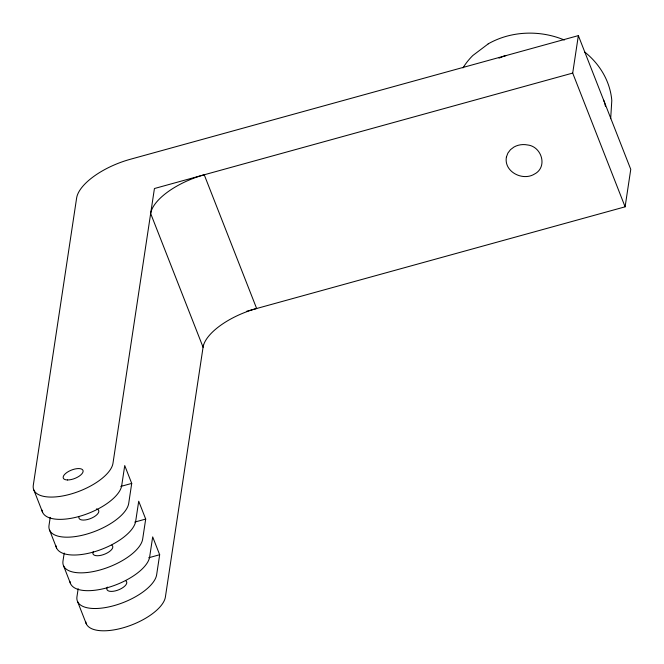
<?xml version="1.0" encoding="UTF-8"?>
<svg xmlns="http://www.w3.org/2000/svg" width="664" height="664" viewBox="0 0 664 664"><rect width="100%" height="100%" fill="white"/><g stroke="black" fill="none" stroke-linecap="round" stroke-linejoin="round"><path stroke-width="1" d="M610.673 118.698L611.801 100.505A79.389 69.761 8.6 0 0 584.486 51.825M50.223 517.389L49.02 525.382A42.33 18.028 -21.4 0 0 85.847 534.362A42.33 18.028 -21.4 0 0 128.708 503.387L131.721 483.409L124.732 465.572L121.719 485.558A42.33 18.028 -21.4 0 1 81.473 515.77A42.33 18.028 -21.4 0 1 41.973 510.068M64.2 553.054L62.989 561.047A42.33 18.028 -21.4 0 0 99.824 570.027A42.33 18.028 -21.4 0 0 142.677 539.052L145.698 519.065L138.71 501.237L135.688 521.215A42.33 18.028 -21.4 0 1 95.442 551.435A42.33 18.028 -21.4 0 1 55.95 545.725M78.169 588.711L76.966 596.704A42.33 18.028 -21.4 0 0 113.801 605.692A42.33 18.028 -21.4 0 0 156.654 574.709L159.667 554.731L152.687 536.902L149.666 556.88A42.33 18.028 -21.4 0 1 109.419 587.101A42.33 18.028 -21.4 0 1 69.927 581.39M203.375 345.238L165.394 597.002A42.33 18.028 -21.4 0 1 125.147 627.214A42.33 18.028 -21.4 0 1 85.648 621.512M572.7 73.081L578.352 35.615L130.202 159.31A52.912 22.526 -21.4 0 0 76.626 198.03L33.291 485.259A42.33 18.028 -21.4 0 0 70.127 494.248A42.33 18.028 -21.4 0 0 112.98 463.264L154.43 188.526L572.7 73.081L625.106 206.819L246.684 311.258M625.106 206.819L630.759 169.353L578.352 35.615M488.231 43.874L472.809 55.519A79.389 69.761 8.6 0 0 462.966 67.894M499.037 58.141L503.644 56.241A79.389 69.761 8.6 0 1 506.574 55.469M120.765 486.43L131.721 483.409M134.734 522.095L145.698 519.065M148.711 557.752L159.667 554.731M33.872 490.057L42.604 512.351M49.593 530.179L56.581 548.007M63.57 565.844L70.558 583.673M77.547 601.501L86.278 623.795M605.493 106.481L604.555 102.488A79.389 69.761 8.6 0 0 603.435 99.749M96.438 508.906A10.582 4.507 -21.4 0 1 91.972 517.945A10.582 4.507 -21.4 0 1 78.9 517.131M111.843 545.169A10.582 4.507 -21.4 0 1 103.393 554.639A10.582 4.507 -21.4 0 1 93.408 551.41M125.811 580.826A10.582 4.507 -21.4 0 1 117.362 590.304A10.582 4.507 -21.4 0 1 107.385 587.067M488.189 43.857A79.389 69.761 8.6 0 1 564.359 40.014M506.416 157.003C503.611 171.677 522.618 181.38 534.404 174.109C548.066 167.154 541.733 146.429 527.548 144.959A18.293 16.077 8.6 0 0 513.986 147.026L510.475 149.674L507.885 153.093L506.416 157.003M256.644 308.511L204.238 174.781A52.912 22.526 -21.4 0 0 150.662 213.501L203.076 347.231A52.912 22.526 -21.4 0 1 256.644 308.511M67.504 479.964A10.582 4.507 -21.4 0 0 83.1 471.515A10.582 4.507 -21.4 0 0 68.807 471.315A10.582 4.507 -21.4 0 0 67.504 479.964"/></g></svg>
